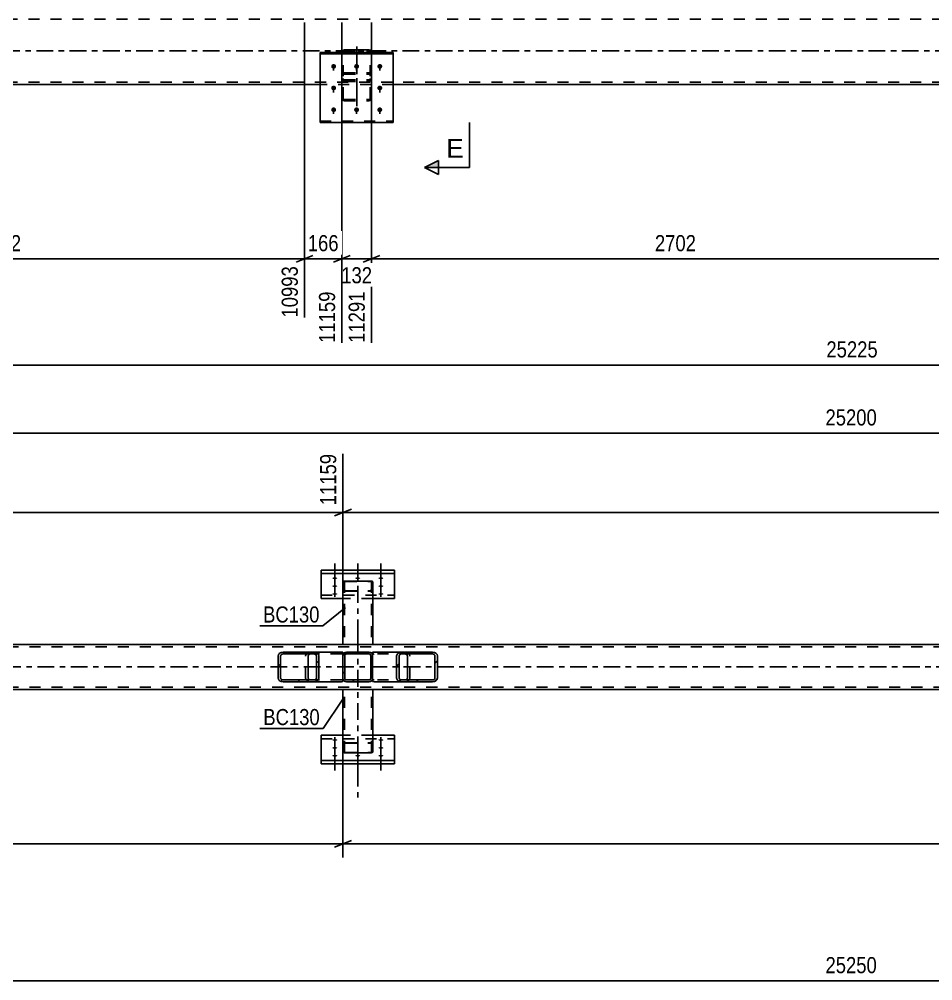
# Model space of a CAD drawing. Header units: millimetres. Extents: x 0 to 1189, y 0 to 841.
# Drawn here: x 426.5 to 588.9, y 387.2 to 558.1 of the extents above; entities that cross this region are included whole.
import ezdxf

# ---------------------------------------------------------------- set-up
doc = ezdxf.new("R2010")
doc.units = ezdxf.units.MM
doc.linetypes.add('DXK_LINE_DOT2', pattern=[3.9198, 1.9599, -1.9599])
doc.linetypes.add('DXK_LINE_DOT3', pattern=[5.9187, 2.979, -0.9799, 0.9799, -0.9799])
doc.styles.add('Arial', font='ARIAL.TTF', dxfattribs={"height": 0.2})
doc.styles.add('Arial Narrow', font='ARIALN.TTF', dxfattribs={"height": 0.2})

# ---------------------------------------------------------------- blocks, each defined once
blk = doc.blocks.new('Part-761554296-4864 - 4678')
at = {"color": 7, "linetype": 'DXK_LINE_DOT2'}
for p, q in [((483.83, 552.11), (483.84, 552.15)), ((483.83, 544.01), (483.83, 552.11)), ((484.09, 552.21), (484.07, 552.11)), ((484.07, 544.01), (484.07, 552.11)), ((484.14, 552.29), (484.09, 552.21)), ((484.22, 552.35), (484.14, 552.29)), ((484.31, 552.37), (484.22, 552.35)), ((484.31, 552.37), (488.63, 552.37)), ((488.72, 552.35), (488.63, 552.37)), ((488.8, 552.29), (488.72, 552.35)), ((488.85, 552.21), (488.8, 552.29)), ((488.87, 552.11), (488.85, 552.21)), ((488.87, 544.01), (488.87, 552.11)), ((489.1, 552.15), (489.11, 552.11)), ((489.11, 544.01), (489.11, 552.11)), ((484.31, 548.52), (484.13, 548.48)), ((484.31, 548.52), (488.63, 548.52)), ((488.81, 548.48), (488.63, 548.52)), ((483.87, 548.24), (483.83, 548.07)), ((483.87, 547.32), (483.83, 547.52)), ((483.97, 548.39), (483.87, 548.24)), ((484.13, 548.48), (483.97, 548.39)), ((484.07, 548.07), (484.09, 548.15)), ((484.07, 547.52), (484.09, 547.42)), ((484.09, 548.15), (484.14, 548.23)), ((484.09, 547.42), (484.14, 547.33)), ((484.31, 547), (484.13, 547.04)), ((484.14, 548.23), (484.22, 548.28)), ((484.14, 547.33), (484.22, 547.28)), ((484.22, 548.28), (484.31, 548.29)), ((484.22, 547.28), (484.31, 547.26)), ((484.31, 548.29), (488.63, 548.29)), ((484.31, 547.26), (488.63, 547.26)), ((484.31, 547), (488.63, 547)), ((488.63, 548.29), (488.72, 548.28)), ((488.63, 547.26), (488.72, 547.28)), ((488.81, 547.04), (488.63, 547)), ((488.72, 548.28), (488.8, 548.23)), ((488.72, 547.28), (488.8, 547.33)), ((488.8, 548.23), (488.85, 548.15)), ((488.8, 547.33), (488.85, 547.42)), ((488.97, 548.39), (488.81, 548.48)), ((488.85, 548.15), (488.87, 548.07)), ((488.85, 547.42), (488.87, 547.52)), ((489.07, 548.24), (488.97, 548.39)), ((489.11, 548.07), (489.07, 548.24)), ((489.11, 547.52), (489.07, 547.32)), ((483.83, 544.01), (483.87, 543.84)), ((483.87, 543.84), (483.97, 543.69)), ((483.97, 543.69), (484.13, 543.59)), ((484.09, 543.92), (484.07, 544.01)), ((484.14, 543.85), (484.09, 543.92)), ((484.13, 543.59), (484.31, 543.56)), ((484.22, 543.8), (484.14, 543.85)), ((484.31, 543.78), (484.22, 543.8)), ((484.31, 543.78), (488.63, 543.78)), ((484.31, 543.56), (488.63, 543.56)), ((488.72, 543.8), (488.63, 543.78)), ((488.63, 543.56), (488.81, 543.59)), ((488.8, 543.85), (488.72, 543.8)), ((488.85, 543.92), (488.8, 543.85)), ((488.81, 543.59), (488.97, 543.69)), ((488.87, 544.01), (488.85, 543.92)), ((488.97, 543.69), (489.07, 543.84)), ((489.07, 543.84), (489.11, 544.01))]:
    blk.add_line(p, q, dxfattribs=at)
at = {"color": 2, "linetype": 'Continuous'}
for p, q in [((483.84, 552.15), (483.87, 552.31)), ((484.13, 552.58), (484.31, 552.62)), ((484.31, 552.62), (488.63, 552.62)), ((488.63, 552.62), (488.81, 552.58)), ((489.07, 552.31), (489.1, 552.15))]:
    blk.add_line(p, q, dxfattribs=at)
at = {"color": 7, "linetype": 'DXK_LINE_DOT3'}
blk.add_line((486.47, 553.23), (486.47, 542.62), dxfattribs=at)
at = {"color": 2, "linetype": 'Continuous'}
for centre, start, end in [((484.33, 552.13), 114.32, 159.2417), ((488.61, 552.13), 20.7583, 65.68)]:
    blk.add_arc(centre, 0.496, start, end, dxfattribs=at)
at = {"color": 7, "linetype": 'DXK_LINE_DOT2'}
for centre, start, end in [((484.33, 547.5), 200.7583, 245.68), ((488.61, 547.5), 294.32, 339.2417)]:
    blk.add_arc(centre, 0.496, start, end, dxfattribs=at)
blk = doc.blocks.new('Bolt-761554296-4910 - 4678')
at = {"linetype": 'Continuous'}
for points in [[(482.37, 550.09), (482.46, 550.08), (482.55, 550.05), (482.63, 550.01), (482.7, 549.95), (482.75, 549.88), (482.79, 549.8), (482.81, 549.72), (482.81, 549.63), (482.79, 549.54), (482.75, 549.47), (482.7, 549.4), (482.63, 549.34), (482.55, 549.29), (482.46, 549.27), (482.37, 549.26), (482.28, 549.27), (482.19, 549.29), (482.11, 549.34), (482.04, 549.4), (481.99, 549.47), (481.95, 549.54), (481.93, 549.63), (481.93, 549.72), (481.95, 549.8), (481.99, 549.88), (482.04, 549.95), (482.11, 550.01), (482.19, 550.05), (482.28, 550.08)], [(486.45, 550.09), (486.54, 550.08), (486.63, 550.05), (486.71, 550.01), (486.78, 549.95), (486.83, 549.88), (486.87, 549.8), (486.89, 549.72), (486.89, 549.63), (486.87, 549.54), (486.83, 549.47), (486.78, 549.4), (486.71, 549.34), (486.63, 549.29), (486.54, 549.27), (486.45, 549.26), (486.36, 549.27), (486.27, 549.29), (486.19, 549.34), (486.12, 549.4), (486.07, 549.47), (486.03, 549.54), (486.01, 549.63), (486.01, 549.72), (486.03, 549.8), (486.07, 549.88), (486.12, 549.95), (486.19, 550.01), (486.27, 550.05), (486.36, 550.08)], [(490.57, 550.09), (490.66, 550.08), (490.75, 550.05), (490.83, 550.01), (490.9, 549.95), (490.95, 549.88), (490.99, 549.8), (491.01, 549.72), (491.01, 549.63), (490.99, 549.54), (490.95, 549.47), (490.9, 549.4), (490.83, 549.34), (490.75, 549.29), (490.66, 549.27), (490.57, 549.26), (490.48, 549.27), (490.39, 549.29), (490.31, 549.34), (490.24, 549.4), (490.19, 549.47), (490.15, 549.54), (490.13, 549.63), (490.13, 549.72), (490.15, 549.8), (490.19, 549.88), (490.24, 549.95), (490.31, 550.01), (490.39, 550.05), (490.48, 550.08)], [(482.37, 546.25), (482.46, 546.24), (482.55, 546.22), (482.63, 546.17), (482.7, 546.11), (482.75, 546.05), (482.79, 545.97), (482.81, 545.88), (482.81, 545.8), (482.79, 545.71), (482.75, 545.63), (482.7, 545.56), (482.63, 545.5), (482.55, 545.46), (482.46, 545.43), (482.37, 545.42), (482.28, 545.43), (482.19, 545.46), (482.11, 545.5), (482.04, 545.56), (481.99, 545.63), (481.95, 545.71), (481.93, 545.8), (481.93, 545.88), (481.95, 545.97), (481.99, 546.05), (482.04, 546.11), (482.11, 546.17), (482.19, 546.22), (482.28, 546.24)], [(490.57, 546.25), (490.66, 546.24), (490.75, 546.22), (490.83, 546.17), (490.9, 546.11), (490.95, 546.05), (490.99, 545.97), (491.01, 545.88), (491.01, 545.8), (490.99, 545.71), (490.95, 545.63), (490.9, 545.56), (490.83, 545.5), (490.75, 545.46), (490.66, 545.43), (490.57, 545.42), (490.48, 545.43), (490.39, 545.46), (490.31, 545.5), (490.24, 545.56), (490.19, 545.63), (490.15, 545.71), (490.13, 545.8), (490.13, 545.88), (490.15, 545.97), (490.19, 546.05), (490.24, 546.11), (490.31, 546.17), (490.39, 546.22), (490.48, 546.24)], [(482.37, 542.38), (482.46, 542.37), (482.55, 542.34), (482.63, 542.3), (482.7, 542.24), (482.75, 542.17), (482.79, 542.09), (482.81, 542.01), (482.81, 541.92), (482.79, 541.84), (482.75, 541.76), (482.7, 541.69), (482.63, 541.63), (482.55, 541.59), (482.46, 541.56), (482.37, 541.55), (482.28, 541.56), (482.19, 541.59), (482.11, 541.63), (482.04, 541.69), (481.99, 541.76), (481.95, 541.84), (481.93, 541.92), (481.93, 542.01), (481.95, 542.09), (481.99, 542.17), (482.04, 542.24), (482.11, 542.3), (482.19, 542.34), (482.28, 542.37)], [(486.45, 542.38), (486.54, 542.37), (486.63, 542.34), (486.71, 542.3), (486.78, 542.24), (486.83, 542.17), (486.87, 542.09), (486.89, 542.01), (486.89, 541.92), (486.87, 541.84), (486.83, 541.76), (486.78, 541.69), (486.71, 541.63), (486.63, 541.59), (486.54, 541.56), (486.45, 541.55), (486.36, 541.56), (486.27, 541.59), (486.19, 541.63), (486.12, 541.69), (486.07, 541.76), (486.03, 541.84), (486.01, 541.92), (486.01, 542.01), (486.03, 542.09), (486.07, 542.17), (486.12, 542.24), (486.19, 542.3), (486.27, 542.34), (486.36, 542.37)], [(490.57, 542.38), (490.66, 542.37), (490.75, 542.34), (490.83, 542.3), (490.9, 542.24), (490.95, 542.17), (490.99, 542.09), (491.01, 542.01), (491.01, 541.92), (490.99, 541.84), (490.95, 541.76), (490.9, 541.69), (490.83, 541.63), (490.75, 541.59), (490.66, 541.56), (490.57, 541.55), (490.48, 541.56), (490.39, 541.59), (490.31, 541.63), (490.24, 541.69), (490.19, 541.76), (490.15, 541.84), (490.13, 541.92), (490.13, 542.01), (490.15, 542.09), (490.19, 542.17), (490.24, 542.24), (490.31, 542.3), (490.39, 542.34), (490.48, 542.37)]]:
    blk.add_hatch(color=1, dxfattribs=at).paths.add_polyline_path(points)
at = {"color": 1, "linetype": 'Continuous'}
for p, q in [((482.37, 550.07), (482.37, 548.93)), ((486.45, 550.07), (486.45, 548.93)), ((490.57, 550.07), (490.57, 548.93)), ((482.37, 546.24), (482.37, 545.1)), ((490.57, 546.24), (490.57, 545.1)), ((482.37, 542.36), (482.37, 541.23)), ((486.45, 542.36), (486.45, 541.23)), ((490.57, 542.36), (490.57, 541.23))]:
    blk.add_line(p, q, dxfattribs=at)
blk = doc.blocks.new('Part-761554296-5095 - 4678')
at = {"color": 7, "linetype": 'DXK_LINE_DOT2'}
for p, q in [((479.97, 539.71), (479.97, 552.15)), ((479.97, 552.15), (492.97, 552.15)), ((479.97, 551.93), (492.97, 551.93)), ((492.97, 539.71), (492.97, 552.15)), ((479.97, 539.93), (492.97, 539.93)), ((492.97, 539.71), (479.97, 539.71))]:
    blk.add_line(p, q, dxfattribs=at)
blk = doc.blocks.new('Part-761554296-5099 - 4678')
at = {"color": 7, "linetype": 'DXK_LINE_DOT2'}
for p, q in [((483.87, 552.31), (483.83, 552.11)), ((483.83, 544.01), (483.83, 552.11)), ((484.07, 552.11), (484.09, 552.21)), ((484.07, 544.01), (484.07, 552.11)), ((484.09, 552.21), (484.14, 552.29)), ((484.31, 552.62), (484.13, 552.58)), ((484.14, 552.29), (484.22, 552.35)), ((484.22, 552.35), (484.31, 552.37)), ((484.31, 552.62), (488.63, 552.62)), ((484.31, 552.37), (488.63, 552.37)), ((488.81, 552.58), (488.63, 552.62)), ((488.63, 552.37), (488.72, 552.35)), ((488.72, 552.35), (488.8, 552.29)), ((488.8, 552.29), (488.85, 552.21)), ((488.85, 552.21), (488.87, 552.11)), ((488.87, 544.01), (488.87, 552.11)), ((489.11, 552.11), (489.07, 552.31)), ((489.11, 544.01), (489.11, 552.11)), ((484.13, 548.49), (484.31, 548.52)), ((484.31, 548.52), (488.63, 548.52)), ((488.63, 548.52), (488.81, 548.49)), ((483.83, 548.07), (483.87, 548.24)), ((483.83, 547.52), (483.87, 547.32)), ((483.87, 548.24), (483.97, 548.39)), ((483.97, 548.39), (484.13, 548.49)), ((484.09, 548.15), (484.07, 548.07)), ((484.09, 547.42), (484.07, 547.52)), ((484.14, 548.23), (484.09, 548.15)), ((484.14, 547.33), (484.09, 547.42)), ((484.13, 547.04), (484.31, 547)), ((484.22, 548.28), (484.14, 548.23)), ((484.22, 547.28), (484.14, 547.33)), ((484.31, 548.29), (484.22, 548.28)), ((484.31, 547.26), (484.22, 547.28)), ((484.31, 548.29), (488.63, 548.29)), ((484.31, 547.26), (488.63, 547.26)), ((484.31, 547), (488.63, 547)), ((488.72, 548.28), (488.63, 548.29)), ((488.72, 547.28), (488.63, 547.26)), ((488.63, 547), (488.81, 547.04)), ((488.8, 548.23), (488.72, 548.28)), ((488.8, 547.33), (488.72, 547.28)), ((488.85, 548.15), (488.8, 548.23)), ((488.85, 547.42), (488.8, 547.33)), ((488.81, 548.49), (488.97, 548.39)), ((488.87, 548.07), (488.85, 548.15)), ((488.87, 547.52), (488.85, 547.42)), ((488.97, 548.39), (489.07, 548.24)), ((489.07, 548.24), (489.11, 548.07)), ((489.07, 547.32), (489.11, 547.52)), ((483.87, 543.84), (483.83, 544.01)), ((483.97, 543.69), (483.87, 543.84)), ((484.13, 543.59), (483.97, 543.69)), ((484.07, 544.01), (484.09, 543.92)), ((484.09, 543.92), (484.14, 543.85)), ((484.31, 543.56), (484.13, 543.59)), ((484.14, 543.85), (484.22, 543.8)), ((484.22, 543.8), (484.31, 543.78)), ((484.31, 543.78), (488.63, 543.78)), ((484.31, 543.56), (488.63, 543.56)), ((488.63, 543.78), (488.72, 543.8)), ((488.81, 543.59), (488.63, 543.56)), ((488.72, 543.8), (488.8, 543.85)), ((488.8, 543.85), (488.85, 543.92)), ((488.97, 543.69), (488.81, 543.59)), ((488.85, 543.92), (488.87, 544.01)), ((489.07, 543.84), (488.97, 543.69)), ((489.11, 544.01), (489.07, 543.84))]:
    blk.add_line(p, q, dxfattribs=at)
at = {"color": 7, "linetype": 'DXK_LINE_DOT3'}
blk.add_line((486.47, 542.62), (486.47, 553.23), dxfattribs=at)
at = {"color": 7, "linetype": 'DXK_LINE_DOT2'}
for centre, start, end in [((484.33, 552.13), 114.32, 159.2417), ((488.61, 552.13), 20.7583, 65.68), ((484.33, 547.5), 200.7583, 245.68), ((488.61, 547.5), 294.32, 339.2417)]:
    blk.add_arc(centre, 0.496, start, end, dxfattribs=at)
blk = doc.blocks.new('Part-761554296-5138 - 4678')
at = {"color": 7, "linetype": 'DXK_LINE_DOT2'}
for p, q in [((1045.46, 558.05), (115.82, 558.05)), ((1045.46, 546.85), (115.82, 546.85)), ((492.97, 546.45), (479.97, 546.45))]:
    blk.add_line(p, q, dxfattribs=at)
at = {"color": 7, "linetype": 'DXK_LINE_DOT3'}
blk.add_line((115.82, 552.45), (1045.46, 552.45), dxfattribs=at)
at = {"color": 2, "linetype": 'Continuous'}
for p, q in [((479.97, 546.45), (252.97, 546.45)), ((719.96, 546.45), (492.97, 546.45))]:
    blk.add_line(p, q, dxfattribs=at)
blk = doc.blocks.new('Bolt-761554296-5150 - 4678')
at = {"color": 1, "linetype": 'DXK_LINE_DOT2'}
for p, q in [((482.37, 550.07), (482.37, 548.93)), ((486.45, 550.07), (486.45, 548.93)), ((490.57, 550.07), (490.57, 548.93)), ((482.37, 546.2), (482.37, 545.06)), ((490.57, 546.2), (490.57, 545.06)), ((482.37, 542.36), (482.37, 541.23)), ((486.45, 542.36), (486.45, 541.23)), ((490.57, 542.36), (490.57, 541.23))]:
    blk.add_line(p, q, dxfattribs=at)
blk = doc.blocks.new('Part-761554296-5221 - 4678')
at = {"color": 2, "linetype": 'Continuous'}
for p, q in [((492.97, 552.15), (479.97, 552.15)), ((479.97, 552.15), (479.97, 539.71)), ((479.97, 551.93), (492.97, 551.93)), ((492.97, 539.71), (492.97, 552.15)), ((479.97, 539.71), (492.97, 539.71))]:
    blk.add_line(p, q, dxfattribs=at)
at = {"color": 7, "linetype": 'DXK_LINE_DOT2'}
blk.add_line((479.97, 539.93), (492.97, 539.93), dxfattribs=at)
blk = doc.blocks.new('Part-761554296-3609 - 3595')
at = {"color": 7, "linetype": 'DXK_LINE_DOT3'}
blk.add_line((486.67, 448.34), (486.67, 419.18), dxfattribs=at)
at = {"color": 2, "linetype": 'Continuous'}
for p, q in [((484.03, 427.83), (484.03, 438.95)), ((489.31, 438.95), (489.31, 427.83)), ((484.07, 427.77), (484.03, 427.83)), ((484.17, 427.72), (484.07, 427.77)), ((484.32, 427.68), (484.17, 427.72)), ((484.51, 427.67), (484.32, 427.68)), ((484.51, 427.67), (488.83, 427.67)), ((489.01, 427.68), (488.83, 427.67)), ((489.17, 427.72), (489.01, 427.68)), ((489.27, 427.77), (489.17, 427.72)), ((489.31, 427.83), (489.27, 427.77))]:
    blk.add_line(p, q, dxfattribs=at)
at = {"color": 7, "linetype": 'DXK_LINE_DOT2'}
for p, q in [((484.03, 438.95), (489.31, 438.95)), ((484.27, 427.83), (484.27, 438.95)), ((489.07, 427.83), (489.07, 438.95)), ((484.03, 429.31), (484.07, 429.37)), ((484.07, 429.37), (484.17, 429.43)), ((484.17, 429.43), (484.32, 429.46)), ((484.29, 429.34), (484.27, 429.31)), ((484.34, 429.37), (484.29, 429.34)), ((484.32, 429.46), (484.51, 429.48)), ((484.42, 429.39), (484.34, 429.37)), ((484.51, 429.39), (484.42, 429.39)), ((484.51, 429.48), (488.83, 429.48)), ((484.51, 429.39), (488.83, 429.39)), ((488.83, 429.48), (489.01, 429.46)), ((488.92, 429.39), (488.83, 429.39)), ((489, 429.37), (488.92, 429.39)), ((489, 429.37), (489.01, 429.36)), ((489.01, 429.46), (489.17, 429.43)), ((489.01, 429.36), (489.05, 429.34)), ((489.07, 429.31), (489.05, 429.34)), ((489.17, 429.43), (489.27, 429.37)), ((489.27, 429.37), (489.31, 429.31)), ((484.27, 427.83), (484.29, 427.8)), ((484.29, 427.8), (484.34, 427.78)), ((484.34, 427.78), (484.42, 427.76)), ((484.42, 427.76), (484.51, 427.75)), ((484.51, 427.75), (488.83, 427.75)), ((488.83, 427.75), (488.92, 427.76)), ((488.92, 427.76), (489, 427.78)), ((489, 427.78), (489.05, 427.8)), ((489.05, 427.8), (489.07, 427.83))]:
    blk.add_line(p, q, dxfattribs=at)
blk = doc.blocks.new('Part-761554296-3665 - 3595')
at = {"color": 2, "linetype": 'Continuous'}
for p, q in [((484.03, 458.06), (484.07, 458.12)), ((484.03, 458.06), (484.03, 446.95)), ((484.07, 458.12), (484.17, 458.17)), ((484.17, 458.17), (484.32, 458.21)), ((484.32, 458.21), (484.51, 458.22)), ((484.51, 458.22), (488.83, 458.22)), ((488.83, 458.22), (489.01, 458.21)), ((489.01, 458.21), (489.17, 458.17)), ((489.17, 458.17), (489.27, 458.12)), ((489.27, 458.12), (489.31, 458.06)), ((489.31, 458.06), (489.31, 446.95))]:
    blk.add_line(p, q, dxfattribs=at)
at = {"color": 7, "linetype": 'DXK_LINE_DOT2'}
for p, q in [((484.29, 458.09), (484.27, 458.06)), ((484.27, 458.06), (484.27, 446.95)), ((484.34, 458.12), (484.29, 458.09)), ((484.42, 458.13), (484.34, 458.12)), ((484.51, 458.14), (484.42, 458.13)), ((484.51, 458.14), (488.83, 458.14)), ((488.92, 458.13), (488.83, 458.14)), ((489, 458.12), (488.92, 458.13)), ((489.05, 458.09), (489, 458.12)), ((489.07, 458.06), (489.05, 458.09)), ((489.07, 458.06), (489.07, 446.95)), ((484.07, 456.52), (484.03, 456.58)), ((484.17, 456.46), (484.07, 456.52)), ((484.32, 456.43), (484.17, 456.46)), ((484.27, 456.58), (484.29, 456.55)), ((484.29, 456.55), (484.34, 456.52)), ((484.51, 456.42), (484.32, 456.43)), ((484.34, 456.52), (484.42, 456.51)), ((484.42, 456.51), (484.51, 456.5)), ((484.51, 456.5), (488.83, 456.5)), ((484.51, 456.42), (488.83, 456.42)), ((488.83, 456.5), (488.92, 456.51)), ((489.01, 456.43), (488.83, 456.42)), ((488.92, 456.51), (489, 456.52)), ((489, 456.52), (489.01, 456.53)), ((489.01, 456.53), (489.05, 456.55)), ((489.17, 456.46), (489.01, 456.43)), ((489.05, 456.55), (489.07, 456.58)), ((489.27, 456.52), (489.17, 456.46)), ((489.31, 456.58), (489.27, 456.52)), ((489.31, 446.95), (484.03, 446.95))]:
    blk.add_line(p, q, dxfattribs=at)
at = {"color": 7, "linetype": 'DXK_LINE_DOT3'}
blk.add_line((486.67, 457.32), (486.67, 446.95), dxfattribs=at)
blk = doc.blocks.new('Bolt-761554296-3682 - 3595')
at = {"linetype": 'Continuous'}
for points in [[(482.57, 458.87), (482.66, 458.87), (482.75, 458.86), (482.83, 458.84), (482.9, 458.82), (482.95, 458.8), (482.99, 458.77), (483.01, 458.74), (483.01, 458.71), (482.99, 458.68), (482.95, 458.65), (482.9, 458.62), (482.83, 458.6), (482.75, 458.58), (482.66, 458.57), (482.57, 458.57), (482.48, 458.57), (482.39, 458.58), (482.31, 458.6), (482.24, 458.62), (482.19, 458.65), (482.15, 458.68), (482.13, 458.71), (482.13, 458.74), (482.15, 458.77), (482.19, 458.8), (482.24, 458.82), (482.31, 458.84), (482.39, 458.86), (482.48, 458.87)], [(486.65, 458.87), (486.74, 458.87), (486.83, 458.86), (486.91, 458.84), (486.98, 458.82), (487.03, 458.8), (487.07, 458.77), (487.09, 458.74), (487.09, 458.71), (487.07, 458.68), (487.03, 458.65), (486.98, 458.62), (486.91, 458.6), (486.83, 458.58), (486.74, 458.57), (486.65, 458.57), (486.56, 458.57), (486.47, 458.58), (486.39, 458.6), (486.32, 458.62), (486.27, 458.65), (486.23, 458.68), (486.21, 458.71), (486.21, 458.74), (486.23, 458.77), (486.27, 458.8), (486.32, 458.82), (486.39, 458.84), (486.47, 458.86), (486.56, 458.87)], [(490.77, 458.87), (490.86, 458.87), (490.95, 458.86), (491.03, 458.84), (491.1, 458.82), (491.15, 458.8), (491.19, 458.77), (491.21, 458.74), (491.21, 458.71), (491.19, 458.68), (491.15, 458.65), (491.1, 458.62), (491.03, 458.6), (490.95, 458.58), (490.86, 458.57), (490.77, 458.57), (490.68, 458.57), (490.59, 458.58), (490.51, 458.6), (490.44, 458.62), (490.39, 458.65), (490.35, 458.68), (490.33, 458.71), (490.33, 458.74), (490.35, 458.77), (490.39, 458.8), (490.44, 458.82), (490.51, 458.84), (490.59, 458.86), (490.68, 458.87)], [(482.57, 457.46), (482.66, 457.46), (482.75, 457.45), (482.83, 457.43), (482.9, 457.41), (482.95, 457.39), (482.99, 457.36), (483.01, 457.33), (483.01, 457.3), (482.99, 457.27), (482.95, 457.24), (482.9, 457.21), (482.83, 457.19), (482.75, 457.18), (482.66, 457.17), (482.57, 457.16), (482.48, 457.17), (482.39, 457.18), (482.31, 457.19), (482.24, 457.21), (482.19, 457.24), (482.15, 457.27), (482.13, 457.3), (482.13, 457.33), (482.15, 457.36), (482.19, 457.39), (482.24, 457.41), (482.31, 457.43), (482.39, 457.45), (482.48, 457.46)], [(490.77, 457.46), (490.86, 457.46), (490.95, 457.45), (491.03, 457.43), (491.1, 457.41), (491.15, 457.39), (491.19, 457.36), (491.21, 457.33), (491.21, 457.3), (491.19, 457.27), (491.15, 457.24), (491.1, 457.21), (491.03, 457.19), (490.95, 457.18), (490.86, 457.17), (490.77, 457.16), (490.68, 457.17), (490.59, 457.18), (490.51, 457.19), (490.44, 457.21), (490.39, 457.24), (490.35, 457.27), (490.33, 457.3), (490.33, 457.33), (490.35, 457.36), (490.39, 457.39), (490.44, 457.41), (490.51, 457.43), (490.59, 457.45), (490.68, 457.46)], [(482.57, 456.07), (482.66, 456.06), (482.75, 456.05), (482.83, 456.04), (482.9, 456.02), (482.95, 455.99), (482.99, 455.96), (483.01, 455.93), (483.01, 455.9), (482.99, 455.87), (482.95, 455.84), (482.9, 455.82), (482.83, 455.8), (482.75, 455.78), (482.66, 455.77), (482.57, 455.77), (482.48, 455.77), (482.39, 455.78), (482.31, 455.8), (482.24, 455.82), (482.19, 455.84), (482.15, 455.87), (482.13, 455.9), (482.13, 455.93), (482.15, 455.96), (482.19, 455.99), (482.24, 456.02), (482.31, 456.04), (482.39, 456.05), (482.48, 456.06)], [(490.77, 456.07), (490.86, 456.06), (490.95, 456.05), (491.03, 456.04), (491.1, 456.02), (491.15, 455.99), (491.19, 455.96), (491.21, 455.93), (491.21, 455.9), (491.19, 455.87), (491.15, 455.84), (491.1, 455.82), (491.03, 455.8), (490.95, 455.78), (490.86, 455.77), (490.77, 455.77), (490.68, 455.77), (490.59, 455.78), (490.51, 455.8), (490.44, 455.82), (490.39, 455.84), (490.35, 455.87), (490.33, 455.9), (490.33, 455.93), (490.35, 455.96), (490.39, 455.99), (490.44, 456.02), (490.51, 456.04), (490.59, 456.05), (490.68, 456.06)]]:
    blk.add_hatch(color=1, dxfattribs=at).paths.add_polyline_path(points)
at = {"color": 1, "linetype": 'Continuous'}
for p, q in [((482.57, 458.23), (482.57, 461.35)), ((482.57, 456.82), (482.57, 459.94)), ((486.65, 458.23), (486.65, 461.35)), ((490.77, 458.23), (490.77, 461.35)), ((490.77, 456.82), (490.77, 459.94)), ((482.57, 455.43), (482.57, 458.55)), ((490.77, 455.43), (490.77, 458.55))]:
    blk.add_line(p, q, dxfattribs=at)
at = {"color": 1, "linetype": 'DXK_LINE_DOT2'}
blk.add_line((486.65, 455.43), (486.65, 458.55), dxfattribs=at)
blk = doc.blocks.new('Part-761554296-3706 - 3595')
at = {"linetype": 'Continuous'}
h = blk.add_hatch(dxfattribs=at)
h.set_pattern_fill('', scale=0.7, style=0, pattern_type=0)
h.set_pattern_definition([(45, (488.904, 440.3552), (-1.57154, 1.57154), [])])
h.paths.add_polyline_path([(488.66, 440.31), (488.9, 440.36), (489.11, 440.49), (489.25, 440.7), (489.3, 440.95), (489.3, 444.95), (489.25, 445.19), (489.11, 445.4), (488.9, 445.54), (488.66, 445.59), (484.66, 445.59), (484.41, 445.54), (484.21, 445.4), (484.07, 445.19), (484.02, 444.95), (484.02, 440.95), (484.07, 440.7), (484.21, 440.49), (484.41, 440.36), (484.66, 440.31)])
h.paths.add_polyline_path([(484.54, 440.65), (484.43, 440.72), (484.36, 440.82), (484.34, 440.95), (484.34, 444.95), (484.36, 445.07), (484.43, 445.17), (484.54, 445.24), (484.66, 445.27), (488.66, 445.27), (488.78, 445.24), (488.89, 445.17), (488.95, 445.07), (488.98, 444.95), (488.98, 440.95), (488.95, 440.82), (488.89, 440.72), (488.78, 440.65), (488.66, 440.63), (484.66, 440.63)])
at = {"color": 7, "linetype": 'DXK_LINE_DOT2'}
for p, q in [((484.02, 444.95), (484.07, 445.19)), ((484.02, 440.95), (484.02, 444.95)), ((484.36, 445.07), (484.34, 444.95)), ((484.34, 440.95), (484.34, 444.95)), ((484.41, 445.54), (484.66, 445.59)), ((484.66, 445.27), (484.54, 445.24)), ((484.66, 445.59), (488.66, 445.59)), ((484.66, 445.27), (488.66, 445.27)), ((488.66, 445.59), (488.9, 445.54)), ((488.78, 445.24), (488.66, 445.27)), ((488.98, 444.95), (488.95, 445.07)), ((488.98, 440.95), (488.98, 444.95)), ((489.25, 445.19), (489.3, 444.95)), ((489.3, 440.95), (489.3, 444.95)), ((484.07, 440.7), (484.02, 440.95)), ((484.34, 440.95), (484.36, 440.82)), ((488.95, 440.82), (488.98, 440.95)), ((489.3, 440.95), (489.25, 440.7)), ((484.66, 440.31), (484.41, 440.36)), ((484.54, 440.65), (484.66, 440.63)), ((484.66, 440.63), (488.66, 440.63)), ((484.66, 440.31), (488.66, 440.31)), ((488.66, 440.63), (488.78, 440.65)), ((488.9, 440.36), (488.66, 440.31))]:
    blk.add_line(p, q, dxfattribs=at)
at = {"color": 2, "linetype": 'Continuous'}
for p, q in [((484.07, 445.19), (484.02, 444.95)), ((484.02, 440.95), (484.02, 444.95)), ((484.34, 444.95), (484.36, 445.07)), ((484.34, 440.95), (484.34, 444.95)), ((484.66, 445.59), (484.41, 445.54)), ((484.54, 445.24), (484.66, 445.27)), ((484.66, 445.59), (488.66, 445.59)), ((484.66, 445.27), (488.66, 445.27)), ((488.9, 445.54), (488.66, 445.59)), ((488.66, 445.27), (488.78, 445.24)), ((488.95, 445.07), (488.98, 444.95)), ((488.98, 440.95), (488.98, 444.95)), ((489.3, 444.95), (489.25, 445.19)), ((489.3, 440.95), (489.3, 444.95)), ((484.02, 440.95), (484.07, 440.7)), ((484.36, 440.82), (484.34, 440.95)), ((488.98, 440.95), (488.95, 440.82)), ((489.25, 440.7), (489.3, 440.95)), ((484.41, 440.36), (484.66, 440.31)), ((484.66, 440.63), (484.54, 440.65)), ((484.66, 440.63), (488.66, 440.63)), ((484.66, 440.31), (488.66, 440.31)), ((488.78, 440.65), (488.66, 440.63)), ((488.66, 440.31), (488.9, 440.36))]:
    blk.add_line(p, q, dxfattribs=at)
at = {"color": 7, "linetype": 'DXK_LINE_DOT2'}
for centre, radius, start, end in [((484.66, 444.95), 0.64, 112.5, 157.5), ((484.66, 444.95), 0.32, 112.5, 157.5), ((488.66, 444.95), 0.32, 22.5, 67.5), ((488.66, 444.95), 0.64, 22.5, 67.5), ((484.66, 440.95), 0.64, 202.5, 247.5), ((484.66, 440.95), 0.32, 202.5, 247.5), ((488.66, 440.95), 0.32, 292.5, 337.5), ((488.66, 440.95), 0.64, 292.5, 337.5)]:
    blk.add_arc(centre, radius, start, end, dxfattribs=at)
at = {"color": 2, "linetype": 'Continuous'}
for centre, radius, start, end in [((484.66, 444.95), 0.64, 112.5, 157.5), ((484.66, 444.95), 0.32, 112.5, 157.5), ((488.66, 444.95), 0.32, 22.5, 67.5), ((488.66, 444.95), 0.64, 22.5, 67.5), ((484.66, 440.95), 0.64, 202.5, 247.5), ((484.66, 440.95), 0.32, 202.5, 247.5), ((488.66, 440.95), 0.32, 292.5, 337.5), ((488.66, 440.95), 0.64, 292.5, 337.5)]:
    blk.add_arc(centre, radius, start, end, dxfattribs=at)
blk = doc.blocks.new('Bolt-761554296-3752 - 3595')
at = {"linetype": 'Continuous'}
for points in [[(482.57, 429.82), (482.48, 429.83), (482.39, 429.84), (482.31, 429.85), (482.24, 429.87), (482.19, 429.9), (482.15, 429.93), (482.13, 429.96), (482.13, 429.99), (482.15, 430.02), (482.19, 430.05), (482.24, 430.08), (482.31, 430.1), (482.39, 430.11), (482.48, 430.12), (482.57, 430.13), (482.66, 430.12), (482.75, 430.11), (482.83, 430.1), (482.9, 430.08), (482.95, 430.05), (482.99, 430.02), (483.01, 429.99), (483.01, 429.96), (482.99, 429.93), (482.95, 429.9), (482.9, 429.87), (482.83, 429.85), (482.75, 429.84), (482.66, 429.83)], [(490.77, 429.82), (490.68, 429.83), (490.59, 429.84), (490.51, 429.85), (490.44, 429.87), (490.39, 429.9), (490.35, 429.93), (490.33, 429.96), (490.33, 429.99), (490.35, 430.02), (490.39, 430.05), (490.44, 430.08), (490.51, 430.1), (490.59, 430.11), (490.68, 430.12), (490.77, 430.13), (490.86, 430.12), (490.95, 430.11), (491.03, 430.1), (491.1, 430.08), (491.15, 430.05), (491.19, 430.02), (491.21, 429.99), (491.21, 429.96), (491.19, 429.93), (491.15, 429.9), (491.1, 429.87), (491.03, 429.85), (490.95, 429.84), (490.86, 429.83)], [(482.57, 428.42), (482.48, 428.42), (482.39, 428.43), (482.31, 428.44), (482.24, 428.47), (482.19, 428.49), (482.15, 428.52), (482.13, 428.55), (482.13, 428.58), (482.15, 428.61), (482.19, 428.64), (482.24, 428.67), (482.31, 428.69), (482.39, 428.7), (482.48, 428.71), (482.57, 428.72), (482.66, 428.71), (482.75, 428.7), (482.83, 428.69), (482.9, 428.67), (482.95, 428.64), (482.99, 428.61), (483.01, 428.58), (483.01, 428.55), (482.99, 428.52), (482.95, 428.49), (482.9, 428.47), (482.83, 428.44), (482.75, 428.43), (482.66, 428.42)], [(482.57, 427.02), (482.48, 427.02), (482.39, 427.03), (482.31, 427.05), (482.24, 427.07), (482.19, 427.1), (482.15, 427.12), (482.13, 427.15), (482.13, 427.19), (482.15, 427.22), (482.19, 427.25), (482.24, 427.27), (482.31, 427.29), (482.39, 427.31), (482.48, 427.32), (482.57, 427.32), (482.66, 427.32), (482.75, 427.31), (482.83, 427.29), (482.9, 427.27), (482.95, 427.25), (482.99, 427.22), (483.01, 427.19), (483.01, 427.15), (482.99, 427.12), (482.95, 427.1), (482.9, 427.07), (482.83, 427.05), (482.75, 427.03), (482.66, 427.02)], [(486.65, 427.02), (486.56, 427.02), (486.47, 427.03), (486.39, 427.05), (486.32, 427.07), (486.27, 427.1), (486.23, 427.12), (486.21, 427.15), (486.21, 427.19), (486.23, 427.22), (486.27, 427.25), (486.32, 427.27), (486.39, 427.29), (486.47, 427.31), (486.56, 427.32), (486.65, 427.32), (486.74, 427.32), (486.83, 427.31), (486.91, 427.29), (486.98, 427.27), (487.03, 427.25), (487.07, 427.22), (487.09, 427.19), (487.09, 427.15), (487.07, 427.12), (487.03, 427.1), (486.98, 427.07), (486.91, 427.05), (486.83, 427.03), (486.74, 427.02)], [(490.77, 428.42), (490.68, 428.42), (490.59, 428.43), (490.51, 428.44), (490.44, 428.47), (490.39, 428.49), (490.35, 428.52), (490.33, 428.55), (490.33, 428.58), (490.35, 428.61), (490.39, 428.64), (490.44, 428.67), (490.51, 428.69), (490.59, 428.7), (490.68, 428.71), (490.77, 428.72), (490.86, 428.71), (490.95, 428.7), (491.03, 428.69), (491.1, 428.67), (491.15, 428.64), (491.19, 428.61), (491.21, 428.58), (491.21, 428.55), (491.19, 428.52), (491.15, 428.49), (491.1, 428.47), (491.03, 428.44), (490.95, 428.43), (490.86, 428.42)], [(490.77, 427.02), (490.68, 427.02), (490.59, 427.03), (490.51, 427.05), (490.44, 427.07), (490.39, 427.1), (490.35, 427.12), (490.33, 427.15), (490.33, 427.19), (490.35, 427.22), (490.39, 427.25), (490.44, 427.27), (490.51, 427.29), (490.59, 427.31), (490.68, 427.32), (490.77, 427.32), (490.86, 427.32), (490.95, 427.31), (491.03, 427.29), (491.1, 427.27), (491.15, 427.25), (491.19, 427.22), (491.21, 427.19), (491.21, 427.15), (491.19, 427.12), (491.15, 427.1), (491.1, 427.07), (491.03, 427.05), (490.95, 427.03), (490.86, 427.02)]]:
    blk.add_hatch(color=1, dxfattribs=at).paths.add_polyline_path(points)
at = {"color": 1, "linetype": 'Continuous'}
for p, q in [((482.57, 430.46), (482.57, 427.34)), ((482.57, 429.05), (482.57, 425.93)), ((490.77, 430.46), (490.77, 427.34)), ((490.77, 429.05), (490.77, 425.93)), ((482.57, 427.66), (482.57, 424.54)), ((486.65, 427.66), (486.65, 424.54)), ((490.77, 427.66), (490.77, 424.54))]:
    blk.add_line(p, q, dxfattribs=at)
at = {"color": 1, "linetype": 'DXK_LINE_DOT2'}
blk.add_line((486.65, 430.46), (486.65, 427.34), dxfattribs=at)
blk = doc.blocks.new('Part-761554296-3688 - 3595')
at = {"color": 2, "linetype": 'Continuous'}
for p, q in [((1045.66, 446.95), (116.02, 446.95)), ((1040.86, 438.95), (116.02, 438.95))]:
    blk.add_line(p, q, dxfattribs=at)
at = {"color": 7, "linetype": 'DXK_LINE_DOT2'}
for p, q in [((1045.66, 446.55), (116.02, 446.55)), ((1045.66, 439.35), (116.02, 439.35))]:
    blk.add_line(p, q, dxfattribs=at)
at = {"color": 7, "linetype": 'DXK_LINE_DOT3'}
blk.add_line((116.02, 442.95), (1045.66, 442.95), dxfattribs=at)
blk = doc.blocks.new('Part-761554296-3695 - 3595')
at = {"color": 2, "linetype": 'Continuous'}
for p, q in [((480.17, 455.1), (480.17, 460.14)), ((480.17, 460.14), (493.17, 460.14)), ((493.17, 460.14), (493.17, 455.1)), ((493.17, 459.54), (480.17, 459.54)), ((484.03, 455.1), (480.17, 455.1)), ((493.17, 455.1), (489.31, 455.1))]:
    blk.add_line(p, q, dxfattribs=at)
at = {"color": 7, "linetype": 'DXK_LINE_DOT2'}
for p, q in [((480.17, 455.7), (493.17, 455.7)), ((489.31, 455.1), (484.03, 455.1))]:
    blk.add_line(p, q, dxfattribs=at)
blk = doc.blocks.new('Part-761554296-3772 - 3595')
at = {"linetype": 'Continuous'}
h = blk.add_hatch(dxfattribs=at)
h.set_pattern_fill('', scale=0.7, style=0, pattern_type=0)
h.set_pattern_definition([(45, (479.2035, 440.3552), (-1.57154, 1.57154), [])])
h.paths.add_polyline_path([(478.87, 440.31), (479.2, 440.36), (479.49, 440.49), (479.68, 440.7), (479.75, 440.95), (479.75, 444.95), (479.68, 445.19), (479.49, 445.4), (479.2, 445.54), (478.87, 445.59), (473.38, 445.59), (473.04, 445.54), (472.76, 445.4), (472.56, 445.19), (472.5, 444.95), (472.5, 440.95), (472.56, 440.7), (472.76, 440.49), (473.04, 440.36), (473.38, 440.31)])
h.paths.add_polyline_path([(473.21, 440.65), (473.07, 440.72), (472.97, 440.82), (472.94, 440.95), (472.94, 444.95), (472.97, 445.07), (473.07, 445.17), (473.21, 445.24), (473.38, 445.27), (478.87, 445.27), (479.04, 445.24), (479.18, 445.17), (479.27, 445.07), (479.31, 444.95), (479.31, 440.95), (479.27, 440.82), (479.18, 440.72), (479.04, 440.65), (478.87, 440.63), (473.38, 440.63)])
at = {"color": 2, "linetype": 'Continuous'}
for p, q in [((472.56, 445.19), (472.5, 444.95)), ((472.5, 440.95), (472.5, 444.95)), ((472.94, 444.95), (472.97, 445.07)), ((472.94, 440.95), (472.94, 444.95)), ((473.38, 445.59), (473.04, 445.54)), ((473.21, 445.24), (473.38, 445.27)), ((473.38, 445.59), (478.87, 445.59)), ((473.38, 445.27), (478.87, 445.27)), ((477.87, 445.07), (477.83, 444.95)), ((477.83, 440.95), (477.83, 444.95)), ((478.27, 445.27), (478.1, 445.24)), ((478.87, 445.59), (483.76, 445.59)), ((479.2, 445.54), (478.87, 445.59)), ((478.87, 445.27), (479.04, 445.24)), ((479.27, 445.07), (479.31, 444.95)), ((479.31, 440.95), (479.31, 444.95)), ((479.75, 444.95), (479.68, 445.19)), ((479.75, 440.95), (479.75, 444.95)), ((483.76, 445.59), (484.02, 445.55)), ((484.02, 445.55), (484.02, 445.54)), ((484.02, 445.54), (484.02, 445.4)), ((484.02, 445.4), (484.02, 444.95)), ((472.5, 440.95), (472.56, 440.7)), ((472.97, 440.82), (472.94, 440.95)), ((477.83, 440.95), (477.87, 440.82)), ((479.31, 440.95), (479.27, 440.82)), ((479.68, 440.7), (479.75, 440.95)), ((484.02, 440.34), (484.02, 440.95)), ((473.04, 440.36), (473.38, 440.31)), ((473.38, 440.63), (473.21, 440.65)), ((473.38, 440.63), (478.87, 440.63)), ((473.38, 440.31), (478.87, 440.31)), ((478.1, 440.65), (478.27, 440.63)), ((479.04, 440.65), (478.87, 440.63)), ((478.87, 440.31), (479.2, 440.36)), ((483.76, 440.31), (478.87, 440.31)), ((483.76, 440.31), (484.02, 440.34))]:
    blk.add_line(p, q, dxfattribs=at)
at = {"color": 7, "linetype": 'DXK_LINE_DOT2'}
for p, q in [((478.87, 445.59), (473.38, 445.59)), ((483.76, 445.27), (473.38, 445.27)), ((477.39, 444.95), (477.46, 445.19)), ((477.39, 440.95), (477.39, 444.95)), ((477.93, 445.54), (478.27, 445.59)), ((483.93, 445.24), (483.76, 445.27)), ((484.02, 445.2), (483.93, 445.24)), ((484.02, 445.4), (484.02, 445.2)), ((484.02, 440.95), (484.02, 445.19)), ((477.46, 440.7), (477.39, 440.95)), ((483.76, 440.63), (473.38, 440.63)), ((478.87, 440.31), (473.38, 440.31)), ((478.27, 440.31), (477.93, 440.36)), ((483.76, 440.63), (483.93, 440.65)), ((483.93, 440.65), (484.02, 440.69))]:
    blk.add_line(p, q, dxfattribs=at)
at = {"color": 2, "linetype": 'Continuous'}
for centre, radius, start, end in [((473.24, 444.76), 0.802, 104.5547, 147.5896), ((473.31, 444.85), 0.401, 104.5547, 147.5896), ((478.2, 444.85), 0.401, 104.5547, 147.5896), ((478.93, 444.85), 0.401, 32.4104, 75.4453), ((479, 444.76), 0.802, 32.4104, 75.4453), ((473.24, 441.13), 0.802, 212.4104, 255.4453), ((473.31, 441.04), 0.401, 212.4104, 255.4453), ((478.2, 441.04), 0.401, 212.4104, 255.4453), ((478.93, 441.04), 0.401, 284.5547, 327.5896), ((479, 441.13), 0.802, 284.5547, 327.5896)]:
    blk.add_arc(centre, radius, start, end, dxfattribs=at)
at = {"color": 7, "linetype": 'DXK_LINE_DOT2'}
for centre, start, end in [((478.14, 444.76), 104.5547, 147.5896), ((478.14, 441.13), 212.4104, 255.4453)]:
    blk.add_arc(centre, 0.802, start, end, dxfattribs=at)
blk = doc.blocks.new('Part-761554296-3829 - 3595')
at = {"linetype": 'Continuous'}
h = blk.add_hatch(dxfattribs=at)
h.set_pattern_fill('', scale=0.7, style=0, pattern_type=0)
h.set_pattern_definition([(45, (500.278, 440.3552), (-1.57154, 1.57154), [])])
h.paths.add_polyline_path([(499.94, 440.31), (500.28, 440.36), (500.56, 440.49), (500.75, 440.7), (500.82, 440.95), (500.82, 444.95), (500.75, 445.19), (500.56, 445.4), (500.28, 445.54), (499.94, 445.59), (494.45, 445.59), (494.11, 445.54), (493.83, 445.4), (493.64, 445.19), (493.57, 444.95), (493.57, 440.95), (493.64, 440.7), (493.83, 440.49), (494.11, 440.36), (494.45, 440.31)])
h.paths.add_polyline_path([(494.28, 440.65), (494.14, 440.72), (494.05, 440.82), (494.01, 440.95), (494.01, 444.95), (494.05, 445.07), (494.14, 445.17), (494.28, 445.24), (494.45, 445.27), (499.94, 445.27), (500.11, 445.24), (500.25, 445.17), (500.35, 445.07), (500.38, 444.95), (500.38, 440.95), (500.35, 440.82), (500.25, 440.72), (500.11, 440.65), (499.94, 440.63), (494.45, 440.63)])
at = {"color": 2, "linetype": 'Continuous'}
for p, q in [((489.3, 445.55), (489.56, 445.59)), ((489.3, 445.55), (489.3, 444.95)), ((494.45, 445.59), (489.56, 445.59)), ((493.64, 445.19), (493.57, 444.95)), ((493.57, 440.95), (493.57, 444.95)), ((494.01, 444.95), (494.05, 445.07)), ((494.01, 440.95), (494.01, 444.95)), ((494.45, 445.59), (494.11, 445.54)), ((494.28, 445.24), (494.45, 445.27)), ((494.45, 445.59), (499.94, 445.59)), ((494.45, 445.27), (499.94, 445.27)), ((495.22, 445.24), (495.05, 445.27)), ((495.49, 444.95), (495.45, 445.07)), ((495.49, 440.95), (495.49, 444.95)), ((500.28, 445.54), (499.94, 445.59)), ((499.94, 445.27), (500.11, 445.24)), ((500.35, 445.07), (500.38, 444.95)), ((500.38, 440.95), (500.38, 444.95)), ((500.82, 444.95), (500.75, 445.19)), ((500.82, 440.95), (500.82, 444.95)), ((489.3, 440.36), (489.3, 440.95)), ((493.57, 440.95), (493.64, 440.7)), ((494.05, 440.82), (494.01, 440.95)), ((495.45, 440.82), (495.49, 440.95)), ((500.38, 440.95), (500.35, 440.82)), ((500.75, 440.7), (500.82, 440.95)), ((489.3, 440.34), (489.3, 440.36)), ((489.56, 440.31), (489.3, 440.34)), ((494.45, 440.31), (489.56, 440.31)), ((494.11, 440.36), (494.45, 440.31)), ((494.45, 440.63), (494.28, 440.65)), ((494.45, 440.63), (499.94, 440.63)), ((494.45, 440.31), (499.94, 440.31)), ((495.05, 440.63), (495.22, 440.65)), ((500.11, 440.65), (499.94, 440.63)), ((499.94, 440.31), (500.28, 440.36))]:
    blk.add_line(p, q, dxfattribs=at)
at = {"color": 7, "linetype": 'DXK_LINE_DOT2'}
for p, q in [((489.3, 445.55), (489.3, 445.2)), ((489.39, 445.24), (489.3, 445.2)), ((489.3, 440.49), (489.3, 444.95)), ((489.56, 445.27), (489.39, 445.24)), ((499.94, 445.27), (489.56, 445.27)), ((499.94, 445.59), (494.45, 445.59)), ((495.05, 445.59), (495.38, 445.54)), ((495.86, 445.19), (495.93, 444.95)), ((495.93, 440.95), (495.93, 444.95)), ((495.93, 440.95), (495.86, 440.7)), ((489.3, 440.69), (489.39, 440.65)), ((489.39, 440.65), (489.56, 440.63)), ((499.94, 440.63), (489.56, 440.63)), ((495.05, 440.31), (494.45, 440.31)), ((495.38, 440.36), (495.05, 440.31)), ((495.05, 440.31), (499.94, 440.31))]:
    blk.add_line(p, q, dxfattribs=at)
at = {"color": 2, "linetype": 'Continuous'}
for centre, radius, start, end in [((494.32, 444.76), 0.802, 104.5547, 147.5896), ((494.38, 444.85), 0.401, 104.5547, 147.5896), ((495.11, 444.85), 0.401, 32.4104, 75.4453), ((500.01, 444.85), 0.401, 32.4104, 75.4453), ((500.08, 444.76), 0.802, 32.4104, 75.4453), ((494.32, 441.13), 0.802, 212.4104, 255.4453), ((494.38, 441.04), 0.401, 212.4104, 255.4453), ((495.11, 441.04), 0.401, 284.5547, 327.5896), ((500.01, 441.04), 0.401, 284.5547, 327.5896), ((500.08, 441.13), 0.802, 284.5547, 327.5896)]:
    blk.add_arc(centre, radius, start, end, dxfattribs=at)
at = {"color": 7, "linetype": 'DXK_LINE_DOT2'}
for centre, start, end in [((495.18, 444.76), 32.4104, 75.4453), ((495.18, 441.13), 284.5547, 327.5896)]:
    blk.add_arc(centre, 0.802, start, end, dxfattribs=at)
blk = doc.blocks.new('Part-761554296-3861 - 3595')
at = {"color": 2, "linetype": 'Continuous'}
for p, q in [((480.17, 425.75), (480.17, 430.8)), ((484.03, 430.8), (480.17, 430.8)), ((493.17, 430.8), (489.31, 430.8)), ((493.17, 425.75), (493.17, 430.8)), ((480.17, 426.35), (493.17, 426.35)), ((480.17, 425.75), (493.17, 425.75))]:
    blk.add_line(p, q, dxfattribs=at)
at = {"color": 7, "linetype": 'DXK_LINE_DOT2'}
for p, q in [((489.31, 430.8), (484.03, 430.8)), ((480.17, 430.19), (493.17, 430.19))]:
    blk.add_line(p, q, dxfattribs=at)
blk = doc.blocks.new('StraightDimension-761554296-5999 - 4678')
at = {"color": 7, "linetype": 'Continuous'}
blk.add_line((102.65, 496.6), (1046.46, 496.6), dxfattribs=at)
at = {"color": 0}
blk.add_wipeout([(579.73, 497.35), (579.73, 501.55), (569.38, 501.55), (569.38, 497.35)], dxfattribs=at)
at = {"color": 3, "style": 'Arial Narrow'}
blk.add_text('25225', height=2.863, dxfattribs=at).set_placement((569.98, 497.95))
blk = doc.blocks.new('StraightDimension-761554296-23284 - 4678')
at = {"color": 7, "linetype": 'Continuous'}
for p, q in [((489.1, 557.45), (489.1, 500.54)), ((597.19, 557.45), (597.19, 505.04)), ((490.6, 516.08), (487.6, 514.88)), ((595.69, 514.88), (598.69, 516.08)), ((489.1, 515.48), (597.19, 515.48))]:
    blk.add_line(p, q, dxfattribs=at)
at = {"color": 0}
blk.add_wipeout([(547.4, 516.23), (547.4, 520.43), (538.89, 520.43), (538.89, 516.23)], dxfattribs=at)
at = {"color": 0, "linetype": 'Continuous'}
blk.add_wipeout([(596.59, 514.78), (592.39, 514.78), (592.39, 504.44), (596.59, 504.44)], dxfattribs=at)
at = {"color": 3, "style": 'Arial Narrow'}
blk.add_text('2702', height=2.863, dxfattribs=at).set_placement((539.49, 516.83))
at = {"color": 3, "linetype": 'Continuous', "style": 'Arial Narrow'}
blk.add_text('13993', height=2.863, rotation=90.0002, dxfattribs=at).set_placement((595.99, 505.04))
blk = doc.blocks.new('StraightDimension-761554296-23285 - 4678')
at = {"color": 7, "linetype": 'Continuous'}
for p, q in [((483.82, 557.45), (483.82, 500.54)), ((489.1, 557.45), (489.1, 500.54)), ((482.32, 514.88), (485.32, 516.08)), ((490.6, 516.08), (487.6, 514.88)), ((483.82, 515.48), (489.1, 515.48))]:
    blk.add_line(p, q, dxfattribs=at)
at = {"color": 0}
blk.add_wipeout([(489.8, 510.53), (489.8, 514.73), (483.12, 514.73), (483.12, 510.53)], dxfattribs=at)
at = {"color": 0, "linetype": 'Continuous'}
blk.add_wipeout([(488.5, 510.28), (484.3, 510.28), (484.3, 499.94), (488.5, 499.94)], dxfattribs=at)
at = {"color": 3, "style": 'Arial Narrow'}
blk.add_text('132', height=2.863, dxfattribs=at).set_placement((483.72, 511.13))
at = {"color": 3, "linetype": 'Continuous', "style": 'Arial Narrow'}
blk.add_text('11291', height=2.863, rotation=90.0002, dxfattribs=at).set_placement((487.9, 500.54))
blk = doc.blocks.new('StraightDimension-761554296-23286 - 4678')
at = {"color": 7, "linetype": 'Continuous'}
for p, q in [((477.19, 557.45), (477.19, 505.04)), ((483.82, 557.45), (483.82, 500.54)), ((475.69, 514.88), (478.69, 516.08)), ((485.32, 516.08), (482.32, 514.88)), ((477.19, 515.48), (483.82, 515.48))]:
    blk.add_line(p, q, dxfattribs=at)
at = {"color": 0}
blk.add_wipeout([(483.85, 516.23), (483.85, 520.43), (477.17, 520.43), (477.17, 516.23)], dxfattribs=at)
at = {"color": 0, "linetype": 'Continuous'}
blk.add_wipeout([(483.22, 510.28), (479.02, 510.28), (479.02, 499.94), (483.22, 499.94)], dxfattribs=at)
at = {"color": 3, "style": 'Arial Narrow'}
blk.add_text('166', height=2.863, dxfattribs=at).set_placement((477.77, 516.83))
at = {"color": 3, "linetype": 'Continuous', "style": 'Arial Narrow'}
blk.add_text('11159', height=2.863, rotation=90.0002, dxfattribs=at).set_placement((482.62, 500.54))
blk = doc.blocks.new('StraightDimension-761554296-23287 - 4678')
at = {"color": 7, "linetype": 'Continuous'}
for p, q in [((369.1, 557.45), (369.1, 502.37)), ((477.19, 557.45), (477.19, 505.04)), ((370.6, 516.08), (367.6, 514.88)), ((475.69, 514.88), (478.69, 516.08)), ((369.1, 515.48), (477.19, 515.48))]:
    blk.add_line(p, q, dxfattribs=at)
at = {"color": 0}
blk.add_wipeout([(427.4, 516.23), (427.4, 520.43), (418.89, 520.43), (418.89, 516.23)], dxfattribs=at)
at = {"color": 0, "linetype": 'Continuous'}
blk.add_wipeout([(476.59, 514.78), (472.39, 514.78), (472.39, 504.44), (476.59, 504.44)], dxfattribs=at)
at = {"color": 3, "style": 'Arial Narrow'}
blk.add_text('2702', height=2.863, dxfattribs=at).set_placement((419.49, 516.83))
at = {"color": 3, "linetype": 'Continuous', "style": 'Arial Narrow'}
blk.add_text('10993', height=2.863, rotation=90.0002, dxfattribs=at).set_placement((475.99, 505.04))
blk = doc.blocks.new('StraightDimension-761554296-3870 - 3595')
at = {"color": 7, "linetype": 'Continuous'}
blk.add_line((102.12, 387.18), (1046.66, 387.18), dxfattribs=at)
at = {"color": 0}
blk.add_wipeout([(579.56, 387.93), (579.56, 392.13), (569.22, 392.13), (569.22, 387.93)], dxfattribs=at)
at = {"color": 3, "style": 'Arial Narrow'}
blk.add_text('25250', height=2.863, dxfattribs=at).set_placement((569.82, 388.53))
blk = doc.blocks.new('StraightDimension-761554296-3984 - 3595')
at = {"color": 7, "linetype": 'Continuous'}
for p, q in [((484.03, 450.25), (484.03, 480.82)), ((724.02, 451.85), (724.02, 480.82)), ((485.53, 470.98), (482.53, 469.78)), ((484.03, 470.38), (724.02, 470.38)), ((722.52, 469.78), (725.52, 470.98))]:
    blk.add_line(p, q, dxfattribs=at)
at = {"color": 0, "linetype": 'Continuous'}
blk.add_wipeout([(723.42, 481.42), (719.22, 481.42), (719.22, 471.08), (723.42, 471.08)], dxfattribs=at)
at = {"color": 0}
blk.add_wipeout([(608.28, 471.13), (608.28, 475.33), (599.77, 475.33), (599.77, 471.13)], dxfattribs=at)
at = {"color": 3, "linetype": 'Continuous', "style": 'Arial Narrow'}
blk.add_text('17159', height=2.863, rotation=90.0002, dxfattribs=at).set_placement((722.82, 471.68))
at = {"color": 3, "style": 'Arial Narrow'}
blk.add_text('6000', height=2.863, dxfattribs=at).set_placement((600.37, 471.73))
blk = doc.blocks.new('StraightDimension-761554296-3998 - 3595')
at = {"color": 7, "linetype": 'Continuous'}
for p, q in [((484.03, 450.25), (484.03, 480.82)), ((244.03, 459), (244.03, 478.99)), ((245.53, 470.98), (242.53, 469.78)), ((244.03, 470.38), (484.03, 470.38)), ((482.53, 469.78), (485.53, 470.98))]:
    blk.add_line(p, q, dxfattribs=at)
at = {"color": 0, "linetype": 'Continuous'}
blk.add_wipeout([(483.43, 481.42), (479.23, 481.42), (479.23, 471.08), (483.43, 471.08)], dxfattribs=at)
at = {"color": 0}
blk.add_wipeout([(368.28, 471.13), (368.28, 475.33), (359.77, 475.33), (359.77, 471.13)], dxfattribs=at)
at = {"color": 3, "linetype": 'Continuous', "style": 'Arial Narrow'}
blk.add_text('11159', height=2.863, rotation=90.0002, dxfattribs=at).set_placement((482.83, 471.68))
at = {"color": 3, "style": 'Arial Narrow'}
blk.add_text('6000', height=2.863, dxfattribs=at).set_placement((360.37, 471.73))
blk = doc.blocks.new('StraightDimension-761554296-10659 - 3595')
at = {"color": 7, "linetype": 'Continuous'}
blk.add_line((103.12, 484.51), (1045.66, 484.51), dxfattribs=at)
at = {"color": 0}
blk.add_wipeout([(579.56, 485.26), (579.56, 489.46), (569.22, 489.46), (569.22, 485.26)], dxfattribs=at)
at = {"color": 3, "style": 'Arial Narrow'}
blk.add_text('25200', height=2.863, dxfattribs=at).set_placement((569.82, 485.86))
blk = doc.blocks.new('StraightDimension-761554296-18072 - 3595')
at = {"color": 7, "linetype": 'Continuous'}
for p, q in [((484.03, 437.95), (484.03, 409.1)), ((724.02, 437.95), (724.02, 409.1)), ((485.53, 412.1), (482.53, 410.9)), ((722.52, 410.9), (725.52, 412.1)), ((484.03, 411.5), (724.02, 411.5))]:
    blk.add_line(p, q, dxfattribs=at)
at = {"color": 0}
blk.add_wipeout([(608.28, 412.25), (608.28, 416.45), (599.77, 416.45), (599.77, 412.25)], dxfattribs=at)
at = {"color": 3, "style": 'Arial Narrow'}
blk.add_text('6000', height=2.863, dxfattribs=at).set_placement((600.37, 412.85))
blk = doc.blocks.new('StraightDimension-761554296-18073 - 3595')
at = {"color": 7, "linetype": 'Continuous'}
for p, q in [((244.03, 437.95), (244.03, 409.1)), ((484.03, 437.95), (484.03, 409.1)), ((245.53, 412.1), (242.53, 410.9)), ((482.53, 410.9), (485.53, 412.1)), ((244.03, 411.5), (484.03, 411.5))]:
    blk.add_line(p, q, dxfattribs=at)
at = {"color": 0}
blk.add_wipeout([(368.28, 412.25), (368.28, 416.45), (359.77, 416.45), (359.77, 412.25)], dxfattribs=at)
at = {"color": 3, "style": 'Arial Narrow'}
blk.add_text('6000', height=2.863, dxfattribs=at).set_placement((360.37, 412.85))
blk = doc.blocks.new('SectionMark-761554296-6650 - 4678')
at = {"linetype": 'Continuous'}
blk.add_hatch(color=6, dxfattribs=at).paths.add_polyline_path([(501.01, 532.94), (501.01, 531.69), (498.51, 531.69)])
at = {"color": 6, "linetype": 'Continuous'}
for p, q in [((506.51, 531.69), (506.51, 539.69)), ((498.51, 531.69), (501.01, 532.94)), ((506.51, 531.69), (498.51, 531.69)), ((501.01, 530.44), (498.51, 531.69)), ((501.01, 532.94), (501.01, 530.44))]:
    blk.add_line(p, q, dxfattribs=at)
at = {"color": 0, "linetype": 'Continuous'}
blk.add_wipeout([(505.51, 533.44), (505.51, 536.94), (502.4, 536.94), (502.4, 533.44)], dxfattribs=at)
at = {"color": 3, "linetype": 'Continuous', "style": 'Arial'}
blk.add_text('E', height=3.34, dxfattribs=at).set_placement((502.4, 533.44))
blk = doc.blocks.new('Mark-761554296-3605 - 3595')
at = {"color": 0}
blk.add_wipeout([(479.91, 432.61), (479.91, 435.61), (469.86, 435.61), (469.86, 432.61)], dxfattribs=at)
blk.add_wipeout([(479.91, 432.61), (479.91, 435.61), (469.86, 435.61), (469.86, 432.61)], dxfattribs=at)
at = {"color": 30, "linetype": 'Continuous'}
for p in [(484.03, 437.21), (469.26, 432.01)]:
    blk.add_line(p, (480.51, 432.01), dxfattribs=at)
at = {"color": 3, "style": 'Arial Narrow'}
blk.add_text('BC130', height=2.863, dxfattribs=at).set_placement((469.86, 432.61))
blk = doc.blocks.new('Mark-761554296-3661 - 3595')
at = {"color": 0}
blk.add_wipeout([(479.87, 450.84), (479.87, 453.84), (469.82, 453.84), (469.82, 450.84)], dxfattribs=at)
blk.add_wipeout([(479.87, 450.84), (479.87, 453.84), (469.82, 453.84), (469.82, 450.84)], dxfattribs=at)
at = {"color": 30, "linetype": 'Continuous'}
for p in [(484.49, 453.49), (469.22, 450.24)]:
    blk.add_line(p, (480.47, 450.24), dxfattribs=at)
at = {"color": 3, "style": 'Arial Narrow'}
blk.add_text('BC130', height=2.863, dxfattribs=at).set_placement((469.82, 450.84))

msp = doc.modelspace()

# ---------------------------------------------------------------- block references
for name in ['Part-761554296-5138 - 4678', 'Part-761554296-5095 - 4678', 'Part-761554296-5221 - 4678', 'Part-761554296-4864 - 4678', 'Part-761554296-5099 - 4678', 'Bolt-761554296-4910 - 4678', 'Bolt-761554296-5150 - 4678', 'Part-761554296-3695 - 3595', 'Bolt-761554296-3682 - 3595', 'Part-761554296-3665 - 3595', 'Part-761554296-3609 - 3595', 'Part-761554296-3688 - 3595', 'Part-761554296-3772 - 3595', 'Part-761554296-3706 - 3595', 'Part-761554296-3829 - 3595', 'Part-761554296-3861 - 3595', 'Bolt-761554296-3752 - 3595']:
    msp.add_blockref(name, (0, 0))

# ---------------------------------------------------------------- next in the draw order: block references
for name in ['StraightDimension-761554296-5999 - 4678', 'StraightDimension-761554296-3984 - 3595', 'StraightDimension-761554296-3870 - 3595']:
    msp.add_blockref(name, (0, 0))

# ---------------------------------------------------------------- next in the draw order: block references
for name in ['StraightDimension-761554296-23284 - 4678', 'StraightDimension-761554296-3998 - 3595']:
    msp.add_blockref(name, (0, 0))

# ---------------------------------------------------------------- next in the draw order: block references
for name in ['SectionMark-761554296-6650 - 4678', 'StraightDimension-761554296-23285 - 4678', 'StraightDimension-761554296-10659 - 3595']:
    msp.add_blockref(name, (0, 0))

# ---------------------------------------------------------------- next in the draw order: block references
for name in ['StraightDimension-761554296-23286 - 4678', 'Mark-761554296-3661 - 3595', 'StraightDimension-761554296-18072 - 3595']:
    msp.add_blockref(name, (0, 0))

# ---------------------------------------------------------------- next in the draw order: block references
for name in ['StraightDimension-761554296-23287 - 4678', 'StraightDimension-761554296-18073 - 3595']:
    msp.add_blockref(name, (0, 0))

# ---------------------------------------------------------------- next in the draw order: block references
msp.add_blockref('Mark-761554296-3605 - 3595', (0, 0))

doc.saveas('drawing.dxf')
